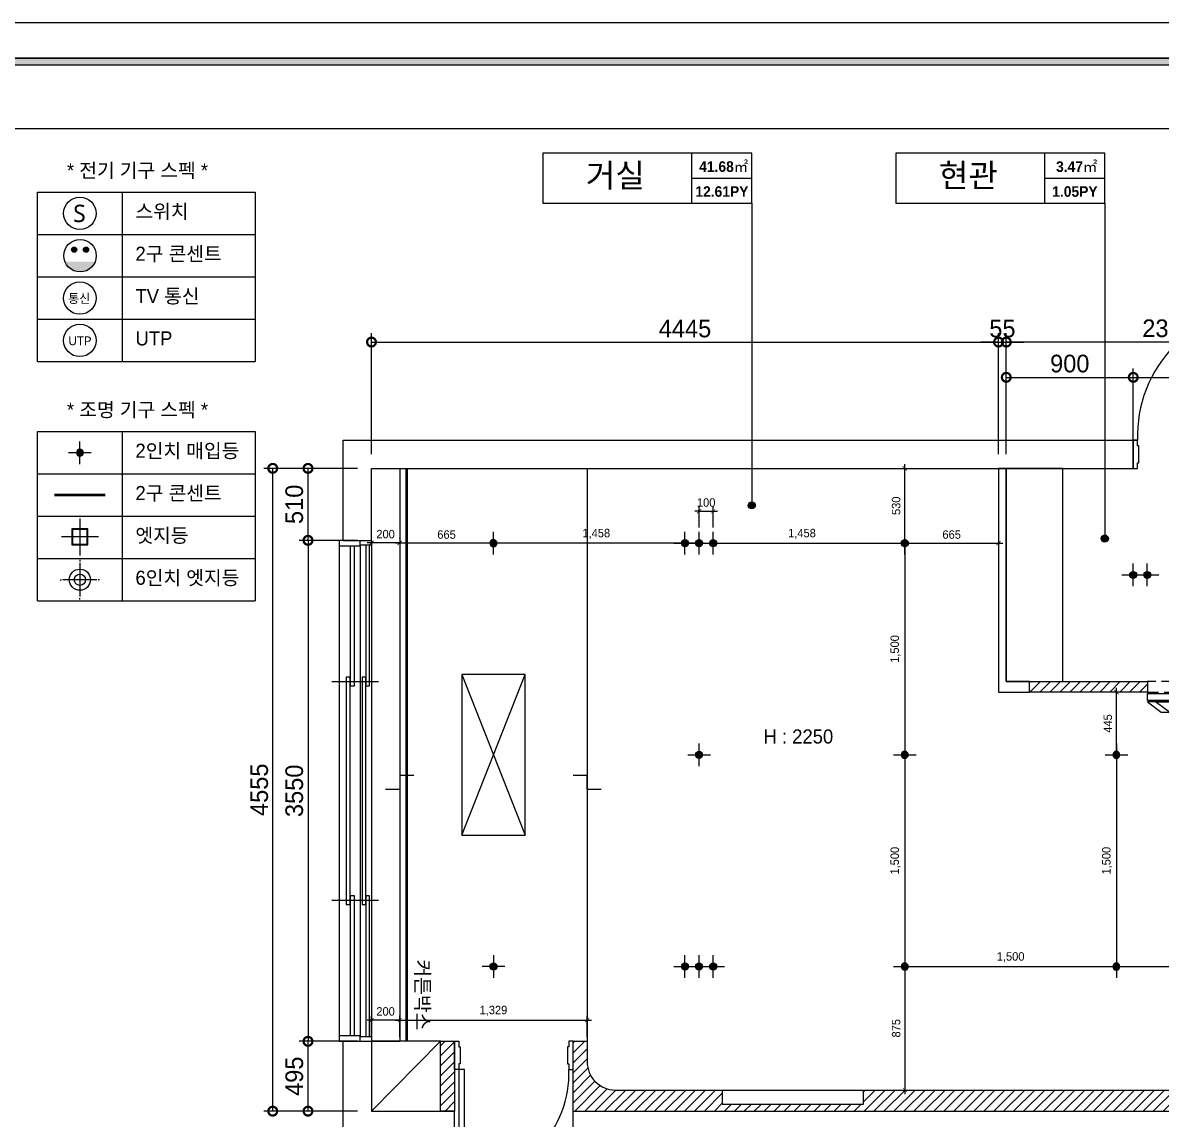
# Model space of a CAD drawing. Header units: millimetres. Extents: x 302328 to 345828, y 111587 to 154829.
# Drawn here: x 325328 to 333399, y 130199 to 137968 of the extents above; entities that cross this region are included whole.
import ezdxf
from ezdxf.enums import TextEntityAlignment as Align

# ---------------------------------------------------------------- set-up
doc = ezdxf.new("R2010")
doc.units = ezdxf.units.MM
doc.header["$LTSCALE"] = 100
doc.header["$PDMODE"] = 3
doc.linetypes.add('DH-HID2', pattern=[1.2, 0.8, -0.4])
doc.linetypes.add('HID', pattern=[2.5, 1.5, -1])
doc.layers.get('DEFPOINTS').update_dxf_attribs({"color": 248})
for name, color, linetype in [('0-ELC TEXT', 7, 'Continuous'), ('03-TEXT', 3, 'Continuous'), ('03-WAL NEW', 3, 'Continuous'), ('06-FUR', 6, 'Continuous'), ('06-LIGHT', 4, 'Continuous'), ('07-DIM', 5, 'Continuous'), ('07-DIM WAL', 5, 'Continuous'), ('C-WALL1', 2, 'Continuous'), ('C-WALL2', 3, 'Continuous'), ('C-WIN', 4, 'Continuous'), ('CEIL-DOOR', 6, 'Continuous'), ('CO-DO-FR', 7, 'Continuous'), ('CO-DOOR', 8, 'Continuous'), ('F-SYM', 7, 'Continuous'), ('FORM(YOURNAME)-11', 1, 'Continuous'), ('HAT', 5, 'Continuous'), ('RC-LIGHT', 7, 'Continuous'), ('U-LANP', 6, 'Continuous'), ('설비', 140, 'Continuous')]:
    doc.layers.add(name, color=color, linetype=linetype)
doc.styles.add('HY 울릉도 L', font='')
doc.styles.add('HY울릉도L', font='Expo M.ttf')
doc.styles.add('YOURNAME', font='HY울릉도M.TTF')
doc.styles.add('넥슨고딕', font='NEXONLv1GothicBold.ttf')
doc.styles.add('코레일둥고', font='Korail_Round_Gothic_Medium.ttf')
doc.styles.get('HY 울릉도 L').set_extended_font_data('HY울릉도L')
doc.dimstyles.new('30', dxfattribs={"dimscale": 30, "dimtxt": 2, "dimasz": 1, "dimexe": 1, "dimexo": 1, "dimgap": 1, "dimtad": 1, "dimdec": 0, "dimrnd": 0.05, "dimdsep": 46, "dimlunit": 6, "dimtxsty": 'HY 울릉도 L', "dimblk": 'ARCHTICK', "dimcen": 2.5, "dimdle": 1, "dimclrd": 133, "dimclre": 133, "dimclrt": 30, "dimadec": 0, "dimazin": 0, "dimtfac": 1, "dimtdec": 0, "dimtix": 1, "dimtmove": 2, "dimatfit": 3, "dimldrblk": 'ARCHTICK', "dimfxl": 0, "dimlwd": -1, "dimlwe": -1, "dimarcsym": 0})
doc.dimstyles.new('50', dxfattribs={"dimscale": 50, "dimtxt": 2.5, "dimasz": 2.5, "dimexe": 1.25, "dimexo": 2, "dimtad": 1, "dimdec": 0, "dimtxsty": 'HY울릉도L', "dimblk": 'DOTSMALL', "dimcen": 2.5, "dimclrd": 1, "dimclre": 1, "dimclrt": 2, "dimadec": 0, "dimazin": 0, "dimtfac": 1, "dimtdec": 0, "dimtix": 1, "dimtmove": 0, "dimatfit": 3, "dimldrblk": 'DOTSMALL', "dimfxl": 0, "dimarcsym": 0})

# ---------------------------------------------------------------- blocks, each defined once
blk = doc.blocks.new('egoo')
at = {"layer": '설비'}
h = blk.add_hatch(color=140, dxfattribs=at)
edge = h.paths.add_edge_path()
edge.add_arc((1015645.3, 443433.7), 22.3, 0, 360)
h = blk.add_hatch(color=140, dxfattribs=at)
edge = h.paths.add_edge_path()
edge.add_arc((1015747.7, 443433.7), 22.3, 0, 360)
h = blk.add_hatch(color=140, dxfattribs=at)
edge = h.paths.add_edge_path()
edge.add_line((1015826.3, 443329.1), (1015566.6, 443329.1))
edge.add_ellipse((1015696.5, 443381.5), major_axis=(99, 99), ratio=1, start_angle=156.95778, end_angle=293.04222)
at = {"layer": '설비', "color": 140}
for centre, radius in [((1015696.5, 443381.5), 140), ((1015645.3, 443433.7), 22.3), ((1015747.7, 443433.7), 22.3)]:
    blk.add_circle(centre, radius, dxfattribs=at)
blk = doc.blocks.new('SW')
at = {"layer": '설비', "color": 140}
blk.add_circle((11533254, -14277699), 184, dxfattribs=at)
at = {"layer": '설비', "color": 140, "insert": (11533320, -14277601), "char_height": 197.14, "attachment_point": 3, "style": '코레일둥고'}
blk.add_mtext_dynamic_manual_height_columns('{\\fMalgun Gothic|b0|i0|c129|p50;S}', width=314.33, gutter_width=2.19, heights=[0], dxfattribs=at)
blk = doc.blocks.new('FLOORPLAN')
at = {"layer": 'C-WALL1'}
for p, q in [((327287.6, 105549.1), (332887.6, 105549.1)), ((327287.6, 104839.1), (327287.6, 105549.1)), ((332824.5, 105549.1), (332917.6, 105549.1)), ((332887.6, 105349.1), (332887.6, 105549.1)), ((327487.6, 105349.1), (332887.6, 105349.1)), ((327487.6, 104839.1), (327487.6, 105349.1)), ((327287.6, 104839.1), (327487.6, 104839.1)), ((327287.6, 100594.1), (327287.6, 101289.1)), ((327487.6, 100794.1), (328076.6, 100794.1)), ((328076.6, 100594.1), (328076.6, 100794.1)), ((328916.6, 100594.1), (328916.6, 100794.1)), ((328916.6, 100794.1), (333206.6, 100794.1))]:
    blk.add_line(p, q, dxfattribs=at)
blk.add_lwpolyline([(327287.6, 101289.1), (327487.6, 101289.1), (327487.6, 100794.1)], dxfattribs=at)
at = {"layer": 'C-WALL2'}
for points in [[(331987.6, 105349.1), (331932.6, 105349.1), (331932.6, 103764.1), (332152.6, 103764.1), (332152.6, 103839.1)], [(332152.6, 103839.1), (331987.6, 103839.1), (331987.6, 105349.1)]]:
    blk.add_lwpolyline(points, dxfattribs=at)
at = {"layer": 'C-WIN'}
for p, q in [((327257.6, 104799.1), (327257.6, 101329.1)), ((327407.6, 104799.1), (327407.6, 101329.1)), ((327487.6, 104804.1), (327487.6, 101324.1)), ((327207.6, 103839.1), (327537.6, 103839.1)), ((327207.6, 102289.1), (327537.6, 102289.1)), ((327207.6, 102289.1), (327537.6, 102289.1))]:
    blk.add_line(p, q, dxfattribs=at)
for points in [[(327317.6, 104839.1), (327257.6, 104839.1), (327257.6, 104799.1), (327407.6, 104799.1), (327407.6, 104839.1)], [(327487.6, 104839.1), (327487.6, 104804.1), (327407.6, 104804.1)], [(327337.6, 104799.1), (327337.6, 103809.1), (327367.6, 103809.1), (327367.6, 104799.1)], [(327447.6, 104804.1), (327447.6, 103809.1), (327472.6, 103809.1), (327472.6, 104804.1)], [(327367.6, 101329.1), (327367.6, 102319.1), (327337.6, 102319.1), (327337.6, 101329.1)], [(327472.6, 101324.1), (327472.6, 102319.1), (327447.6, 102319.1), (327447.6, 101324.1)], [(327407.6, 101289.1), (327407.6, 101329.1), (327257.6, 101329.1), (327257.6, 101289.1), (327317.6, 101289.1)], [(327407.6, 101324.1), (327487.6, 101324.1), (327487.6, 101289.1)]]:
    blk.add_lwpolyline(points, dxfattribs=at)
for points in [[(327337.6, 103869.1), (327307.6, 103869.1), (327307.6, 102259.1), (327337.6, 102259.1)], [(327447.6, 103869.1), (327422.6, 103869.1), (327422.6, 102259.1), (327447.6, 102259.1)]]:
    blk.add_lwpolyline(points, close=True, dxfattribs=at)
at = {"layer": 'CO-DO-FR'}
blk.add_lwpolyline([(332887.6, 105549.1), (332887.6, 105349.1), (332917.6, 105349.1), (332917.6, 105389.1), (332927.6, 105389.1), (332927.6, 105509.1), (332917.6, 105509.1), (332917.6, 105549.1), (332887.6, 105549.1)], close=True, dxfattribs=at)
at = {"layer": 'CO-DOOR'}
blk.add_arc((333827.6, 105578.6), 910.5, 89.3707, 181.86142, dxfattribs=at)
blk = doc.blocks.new('fdsffe')
at = {"layer": '03-WAL NEW'}
h = blk.add_hatch(dxfattribs=at)
h.set_pattern_fill('_USER', color=256, scale=50, angle=45, pattern_type=0)
h.set_pattern_definition([(45, (30964.463, -2107.5), (-35.355339, 35.355339), [])])
h.paths.add_polyline_path([(341929.8, 131193.1), (342764.8, 131193.1), (342764.8, 131118.1), (341929.8, 131118.1)])
h = blk.add_hatch(dxfattribs=at)
h.set_pattern_fill('_USER', color=256, scale=50, angle=45, pattern_type=0)
h.set_pattern_definition([(45, (30964.463, -18467.905), (-35.355339, 35.355339), [])])
h.paths.add_polyline_path([(339751.8, 128298.1), (338993.8, 128298.1, -0.414214), (338793.8, 128498.1), (338793.8, 128643.1), (338693.8, 128643.1), (338693.8, 128148.1), (342983.8, 128148.1), (342983.8, 128298.1), (340751.8, 128298.1), (340751.8, 128198.1), (339751.8, 128198.1)])
h.paths.add_polyline_path([(337853.8, 128643.1), (337753.8, 128643.1), (337753.8, 128148.1), (337853.8, 128148.1)])
blk.add_lwpolyline([(341929.8, 131193.1), (342764.8, 131193.1), (342764.8, 131118.1), (341929.8, 131118.1)], close=True, dxfattribs=at)
for points in [[(337853.8, 128643.1), (337853.8, 128148.1), (337753.8, 128148.1), (337753.8, 128643.1), (337853.8, 128643.1)], [(339751.8, 128298.1), (339751.8, 128198.1), (340751.8, 128198.1), (340751.8, 128298.1)]]:
    blk.add_lwpolyline(points, dxfattribs=at)
blk.add_lwpolyline([(338693.8, 128148.1), (338693.8, 128643.1), (338793.8, 128643.1), (338793.8, 128498.1, 0.414214), (338993.8, 128298.1), (342983.8, 128298.1)], format="xyb", dxfattribs=at)
at = {"layer": '06-FUR', "color": 8}
blk.add_line((337753.8, 128643.1), (337264.8, 128148.1), dxfattribs=at)
for points in [[(341764.8, 131193.1), (342164.8, 131193.1), (342164.8, 132703.1), (341764.8, 132703.1)], [(337264.8, 128148.1), (337753.8, 128148.1), (337753.8, 128643.1), (337264.8, 128643.1)]]:
    blk.add_lwpolyline(points, close=True, dxfattribs=at)
at = {"layer": 'CO-DO-FR', "color": 8}
for points in [[(337853.8, 128443.1), (337853.8, 128643.1), (337883.8, 128643.1), (337883.8, 128603.1), (337893.8, 128603.1), (337893.8, 128483.1), (337883.8, 128483.1), (337883.8, 128443.1), (337853.8, 128443.1)], [(338693.8, 128443.1), (338693.8, 128643.1), (338663.8, 128643.1), (338663.8, 128603.1), (338653.8, 128603.1), (338653.8, 128483.1), (338663.8, 128483.1), (338663.8, 128443.1), (338693.8, 128443.1)]]:
    blk.add_lwpolyline(points, close=True, dxfattribs=at)
at = {"layer": 'CO-DOOR', "color": 251, "linetype": 'DH-HID2'}
blk.add_lwpolyline([(342764.8, 131118.1), (343664.8, 131118.1), (343664.8, 131193.1), (342764.8, 131193.1)], close=True, dxfattribs=at)
at = {"layer": 'CO-DOOR'}
blk.add_lwpolyline([(342764.8, 131108.1), (343664.8, 131108.1), (343664.8, 131058.1), (342764.8, 131058.1)], close=True, dxfattribs=at)
at = {"layer": 'CO-DOOR', "color": 1}
blk.add_lwpolyline([(343193.9, 131048.1), (342764.8, 131048.1), (342863.4, 130975.8), (342921.7, 130975.8), (342823.1, 131048.1), (343193.9, 131048.1)], close=True, dxfattribs=at)
at = {"layer": 'CO-DOOR', "color": 8}
blk.add_lwpolyline([(337923.8, 127663.1), (337923.8, 128443.1), (337883.8, 128443.1), (337883.8, 127663.1)], close=True, dxfattribs=at)
blk.add_arc((337913.8, 128413.6), 750.6, 269.23662, 2.25149, dxfattribs=at)
blk.add_blockref('FLOORPLAN', (9777.2, 27354))
blk = doc.blocks.new('FORM-PLAN')
at = {"layer": 'FORM(YOURNAME)-11'}
h = blk.add_hatch(color=256, dxfattribs=at)
h.dxf.hatch_style = 1
h.paths.add_polyline_path([(-71444, 55115), (10556, 55115), (10556, 54915), (-71444, 54915)])
h.paths.add_polyline_path([(-71444, -2085), (10556, -2085), (10556, -2285), (-71444, -2285)])
at = {"layer": 'DEFPOINTS', "color": 158}
for points in [[(-71444, -2285), (10556, -2285), (10556, 55115), (-71444, 55115)], [(-69444, 53115), (-64, 53115), (-64, 1215), (-69444, 1215)]]:
    blk.add_lwpolyline(points, close=True, dxfattribs=at)
at = {"layer": 'FORM(YOURNAME)-11', "color": 250}
blk.add_lwpolyline([(-72444, -3285), (11556, -3285), (11556, 56115), (-72444, 56115)], close=True, dxfattribs=at)
at = {"layer": 'FORM(YOURNAME)-11'}
blk.add_lwpolyline([(-71444, 55115), (10556, 55115), (10556, 54915), (-71444, 54915)], close=True, dxfattribs=at)
at = {"layer": 'FORM(YOURNAME)-11', "color": 3, "style": 'YOURNAME'}
for tag, height, p in [('1', 450, (9905, 18188)), ('2', 450, (9905, 17544)), ('3', 450, (9905, 16257)), ('4', 450, (9905, 14326)), ('5', 515, (9905, 12009)), ('6', 515, (9905, 9757)), ('7', 515, (9905, 7504)), ('8', 515, (9905, 5252)), ('9', 515, (9905, 2999)), ('10', 515, (5655, 811)), ('11', 515, (9905, 747)), ('12', 515, (5655, -1441)), ('13', 515, (9905, -1441))]:
    blk.add_attdef(tag, text='', height=height, dxfattribs=at).set_placement(p, align=Align.MIDDLE_RIGHT)
blk = doc.blocks.new('*U957')
at = {"layer": 'F-SYM', "xscale": 0.2500000000000001, "yscale": 0.2500000000000001, "zscale": 0.2500000000000001}
blk.add_blockref('FORM-PLAN', (342438.8, 123939.3), dxfattribs=at)
blk = doc.blocks.new('_DOTSMALL')
at = {"color": 0, "linetype": 'ByBlock', "const_width": 0.5}
blk.add_lwpolyline([(-0.0625, 0, 1), (0.0625, 0, 1)], format="xyb", close=True, dxfattribs=at)
blk = doc.blocks.new('*D890')
at = {"layer": '07-DIM', "color": 1, "lineweight": -2}
for p, q in [((332300.3, 134910.6), (332300.3, 135768.1)), ((334600.3, 134910.6), (334600.3, 135768.1)), ((334600.3, 135705.6), (332300.3, 135705.6))]:
    blk.add_line(p, q, dxfattribs=at)
at = {"layer": 'DEFPOINTS', "color": 0}
for p in [(332300.3, 135705.6), (332300.3, 134810.6), (334600.3, 134810.6)]:
    blk.add_point(p, dxfattribs=at)
at = {"layer": '07-DIM', "color": 1, "lineweight": -2, "xscale": 125, "yscale": 125, "zscale": 125, "rotation": 180}
blk.add_blockref('_DOTSMALL', (332300.3, 135705.6), dxfattribs=at)
at = {"layer": '07-DIM', "color": 1, "lineweight": -2, "xscale": 125, "yscale": 125, "zscale": 125}
blk.add_blockref('_DOTSMALL', (334600.3, 135705.6), dxfattribs=at)
at = {"layer": '07-DIM', "color": 2, "insert": (333450.3, 135802.6), "char_height": 125, "attachment_point": 5, "style": 'HY울릉도L'}
blk.add_mtext('2300', dxfattribs=at)
blk = doc.blocks.new('*D879')
at = {"layer": '07-DIM', "color": 1, "lineweight": -2}
for p, q in [((332300.3, 134910.6), (332300.3, 135518.1)), ((333200.3, 134910.6), (333200.3, 135518.1)), ((332300.3, 135455.6), (333200.3, 135455.6))]:
    blk.add_line(p, q, dxfattribs=at)
at = {"layer": 'DEFPOINTS', "color": 0}
for p in [(333200.3, 135455.6), (332300.3, 134810.6), (333200.3, 134810.6)]:
    blk.add_point(p, dxfattribs=at)
at = {"layer": '07-DIM', "color": 1, "lineweight": -2, "xscale": 125, "yscale": 125, "zscale": 125, "rotation": 180}
blk.add_blockref('_DOTSMALL', (332300.3, 135455.6), dxfattribs=at)
at = {"layer": '07-DIM', "color": 1, "lineweight": -2, "xscale": 125, "yscale": 125, "zscale": 125}
blk.add_blockref('_DOTSMALL', (333200.3, 135455.6), dxfattribs=at)
at = {"layer": '07-DIM', "color": 2, "insert": (332750.3, 135552.5), "char_height": 125, "attachment_point": 5, "style": 'HY울릉도L'}
blk.add_mtext('900', dxfattribs=at)
blk = doc.blocks.new('*D880')
at = {"layer": '07-DIM', "color": 1, "lineweight": -2}
for p, q in [((333200.3, 134910.6), (333200.3, 135518.1)), ((334200.3, 134910.6), (334200.3, 135518.1)), ((333200.3, 135455.6), (334200.3, 135455.6))]:
    blk.add_line(p, q, dxfattribs=at)
at = {"layer": 'DEFPOINTS', "color": 0}
for p in [(334200.3, 135455.6), (333200.3, 134810.6), (334200.3, 134810.6)]:
    blk.add_point(p, dxfattribs=at)
at = {"layer": '07-DIM', "color": 1, "lineweight": -2, "xscale": 125, "yscale": 125, "zscale": 125, "rotation": 180}
blk.add_blockref('_DOTSMALL', (333200.3, 135455.6), dxfattribs=at)
at = {"layer": '07-DIM', "color": 1, "lineweight": -2, "xscale": 125, "yscale": 125, "zscale": 125}
blk.add_blockref('_DOTSMALL', (334200.3, 135455.6), dxfattribs=at)
at = {"layer": '07-DIM', "color": 2, "insert": (333700.3, 135552.5), "char_height": 125, "attachment_point": 5, "style": 'HY울릉도L'}
blk.add_mtext('1000', dxfattribs=at)
blk = doc.blocks.new('*D874')
at = {"layer": '07-DIM', "color": 1, "lineweight": -2}
for p, q in [((327700.3, 134810.6), (327037.8, 134810.6)), ((327100.3, 130255.6), (327100.3, 134810.6)), ((327700.3, 130255.6), (327037.8, 130255.6))]:
    blk.add_line(p, q, dxfattribs=at)
at = {"layer": 'DEFPOINTS', "color": 0}
for p in [(327100.3, 134810.6), (327800.3, 134810.6), (327800.3, 130255.6)]:
    blk.add_point(p, dxfattribs=at)
at = {"layer": '07-DIM', "color": 1, "lineweight": -2, "xscale": 125, "yscale": 125, "zscale": 125}
for p, rotation in [((327100.3, 134810.6), 90), ((327100.3, 130255.6), 270)]:
    blk.add_blockref('_DOTSMALL', p, dxfattribs=dict(at, rotation=rotation))
at = {"layer": '07-DIM', "color": 2, "insert": (327005, 132533.1), "char_height": 125, "attachment_point": 5, "rotation": 90, "style": 'HY울릉도L'}
blk.add_mtext('4555', dxfattribs=at)
blk = doc.blocks.new('*D875')
at = {"layer": '07-DIM', "color": 1, "lineweight": -2}
for p, q in [((327700.3, 134810.6), (327287.8, 134810.6)), ((327350.3, 134300.6), (327350.3, 134810.6)), ((327700.3, 134300.6), (327287.8, 134300.6))]:
    blk.add_line(p, q, dxfattribs=at)
at = {"layer": 'DEFPOINTS', "color": 0}
for p in [(327350.3, 134810.6), (327800.3, 134810.6), (327800.3, 134300.6)]:
    blk.add_point(p, dxfattribs=at)
at = {"layer": '07-DIM', "color": 1, "lineweight": -2, "xscale": 125, "yscale": 125, "zscale": 125}
for p, rotation in [((327350.3, 134810.6), 90), ((327350.3, 134300.6), 270)]:
    blk.add_blockref('_DOTSMALL', p, dxfattribs=dict(at, rotation=rotation))
at = {"layer": '07-DIM', "color": 2, "insert": (327253.4, 134555.6), "char_height": 125, "attachment_point": 5, "rotation": 90, "style": 'HY울릉도L'}
blk.add_mtext('510', dxfattribs=at)
blk = doc.blocks.new('*D876')
at = {"layer": '07-DIM', "color": 1, "lineweight": -2}
for p, q in [((327700.3, 134300.6), (327287.8, 134300.6)), ((327350.3, 134300.6), (327350.3, 130750.6)), ((327700.3, 130750.6), (327287.8, 130750.6))]:
    blk.add_line(p, q, dxfattribs=at)
at = {"layer": 'DEFPOINTS', "color": 0}
for p in [(327800.3, 134300.6), (327350.3, 130750.6), (327800.3, 130750.6)]:
    blk.add_point(p, dxfattribs=at)
at = {"layer": '07-DIM', "color": 1, "lineweight": -2, "xscale": 125, "yscale": 125, "zscale": 125}
for p, rotation in [((327350.3, 134300.6), 90), ((327350.3, 130750.6), 270)]:
    blk.add_blockref('_DOTSMALL', p, dxfattribs=dict(at, rotation=rotation))
at = {"layer": '07-DIM', "color": 2, "insert": (327253.4, 132525.6), "char_height": 125, "attachment_point": 5, "rotation": 90, "style": 'HY울릉도L'}
blk.add_mtext('3550', dxfattribs=at)
blk = doc.blocks.new('*D877')
at = {"layer": '07-DIM', "color": 1, "lineweight": -2}
for p, q in [((327700.3, 130750.6), (327287.8, 130750.6)), ((327350.3, 130255.6), (327350.3, 130750.6)), ((327700.3, 130255.6), (327287.8, 130255.6))]:
    blk.add_line(p, q, dxfattribs=at)
at = {"layer": 'DEFPOINTS', "color": 0}
for p in [(327350.3, 130750.6), (327800.3, 130750.6), (327800.3, 130255.6)]:
    blk.add_point(p, dxfattribs=at)
at = {"layer": '07-DIM', "color": 1, "lineweight": -2, "xscale": 125, "yscale": 125, "zscale": 125}
for p, rotation in [((327350.3, 130750.6), 90), ((327350.3, 130255.6), 270)]:
    blk.add_blockref('_DOTSMALL', p, dxfattribs=dict(at, rotation=rotation))
at = {"layer": '07-DIM', "color": 2, "insert": (327253.6, 130503.1), "char_height": 125, "attachment_point": 5, "rotation": 90, "style": 'HY울릉도L'}
blk.add_mtext('495', dxfattribs=at)
blk = doc.blocks.new('*D878')
at = {"layer": '07-DIM', "color": 1, "lineweight": -2}
for p, q in [((327800.3, 134910.6), (327800.3, 135768.1)), ((332245.3, 134910.6), (332245.3, 135768.1)), ((327800.3, 135705.6), (332245.3, 135705.6))]:
    blk.add_line(p, q, dxfattribs=at)
at = {"layer": 'DEFPOINTS', "color": 0}
for p in [(332245.3, 135705.6), (327800.3, 134810.6), (332245.3, 134810.6)]:
    blk.add_point(p, dxfattribs=at)
at = {"layer": '07-DIM', "color": 1, "lineweight": -2, "xscale": 125, "yscale": 125, "zscale": 125, "rotation": 180}
blk.add_blockref('_DOTSMALL', (327800.3, 135705.6), dxfattribs=at)
at = {"layer": '07-DIM', "color": 1, "lineweight": -2, "xscale": 125, "yscale": 125, "zscale": 125}
blk.add_blockref('_DOTSMALL', (332245.3, 135705.6), dxfattribs=at)
at = {"layer": '07-DIM', "color": 2, "insert": (330022.8, 135800.9), "char_height": 125, "attachment_point": 5, "style": 'HY울릉도L'}
blk.add_mtext('4445', dxfattribs=at)
blk = doc.blocks.new('*D889')
at = {"layer": '07-DIM', "color": 1, "lineweight": -2}
for p, q in [((332245.3, 134910.6), (332245.3, 135768.1)), ((332300.3, 134910.6), (332300.3, 135768.1)), ((332245.3, 135705.6), (332120.3, 135705.6)), ((332245.3, 135705.6), (332300.3, 135705.6)), ((332300.3, 135705.6), (332425.3, 135705.6))]:
    blk.add_line(p, q, dxfattribs=at)
at = {"layer": 'DEFPOINTS', "color": 0}
for p in [(332300.3, 135705.6), (332245.3, 134810.6), (332300.3, 134810.6)]:
    blk.add_point(p, dxfattribs=at)
at = {"layer": '07-DIM', "color": 1, "lineweight": -2, "xscale": 125, "yscale": 125, "zscale": 125}
blk.add_blockref('_DOTSMALL', (332245.3, 135705.6), dxfattribs=at)
at = {"layer": '07-DIM', "color": 1, "lineweight": -2, "xscale": 125, "yscale": 125, "zscale": 125, "rotation": 180}
blk.add_blockref('_DOTSMALL', (332300.3, 135705.6), dxfattribs=at)
at = {"layer": '07-DIM', "color": 2, "insert": (332272.8, 135800.9), "char_height": 125, "attachment_point": 5, "style": 'HY울릉도L'}
blk.add_mtext('55', dxfattribs=at)
blk = doc.blocks.new('1')
at = {"linetype": 'Continuous'}
h = blk.add_hatch(color=4, dxfattribs=at)
h.dxf.hatch_style = 1
edge = h.paths.add_edge_path()
edge.add_arc((11539653, -14273504), 37.5, 0, 360)
at = {"color": 1, "linetype": 'Continuous'}
for p, q in [((11539653, -14273637), (11539653, -14273370)), ((11539520, -14273504), (11539787, -14273504))]:
    blk.add_line(p, q, dxfattribs=at)
at = {"color": 4, "linetype": 'Continuous'}
for radius in [41.5, 37.5]:
    blk.add_circle((11539653, -14273504), radius, dxfattribs=at)
blk = doc.blocks.new('_ArchTick')
at = {"color": 0, "linetype": 'ByBlock', "const_width": 0.15}
blk.add_lwpolyline([(-0.5, -0.5), (0.5, 0.5)], dxfattribs=at)
blk = doc.blocks.new('*D904')
at = {"layer": '07-DIM WAL', "color": 133}
blk.add_line((330092.8, 134280.6), (331610.8, 134280.6), dxfattribs=at)
at = {"layer": 'DEFPOINTS', "color": 0}
for p in [(330122.8, 134280.6), (331580.8, 134280.6), (331580.8, 134280.6)]:
    blk.add_point(p, dxfattribs=at)
at = {"layer": '07-DIM WAL', "color": 133, "xscale": 30, "yscale": 30, "zscale": 30, "rotation": 180}
blk.add_blockref('_ArchTick', (330122.8, 134280.6), dxfattribs=at)
at = {"layer": '07-DIM WAL', "color": 133, "xscale": 30, "yscale": 30, "zscale": 30}
blk.add_blockref('_ArchTick', (331580.8, 134280.6), dxfattribs=at)
at = {"layer": '07-DIM WAL', "color": 30, "insert": (330851.8, 134346.5), "char_height": 60, "attachment_point": 5, "style": 'HY 울릉도 L'}
blk.add_mtext('1,458', dxfattribs=at)
blk = doc.blocks.new('*D905')
at = {"layer": '07-DIM WAL', "color": 133}
for p, q in [((330152.8, 134280.6), (328634.8, 134280.6)), ((328664.8, 134250.6), (328664.8, 134250.6))]:
    blk.add_line(p, q, dxfattribs=at)
at = {"layer": 'DEFPOINTS', "color": 0}
for p in [(328664.8, 134280.6), (328664.8, 134280.6), (330122.8, 134280.6)]:
    blk.add_point(p, dxfattribs=at)
at = {"layer": '07-DIM WAL', "color": 133, "xscale": 30, "yscale": 30, "zscale": 30, "rotation": 180}
blk.add_blockref('_ArchTick', (328664.8, 134280.6), dxfattribs=at)
at = {"layer": '07-DIM WAL', "color": 133, "xscale": 30, "yscale": 30, "zscale": 30}
blk.add_blockref('_ArchTick', (330122.8, 134280.6), dxfattribs=at)
at = {"layer": '07-DIM WAL', "color": 30, "insert": (329393.8, 134346.5), "char_height": 60, "attachment_point": 5, "style": 'HY 울릉도 L'}
blk.add_mtext('1,458', dxfattribs=at)
blk = doc.blocks.new('*D906')
at = {"layer": '07-DIM WAL', "color": 133}
blk.add_line((331550.8, 134280.6), (332275.3, 134280.6), dxfattribs=at)
at = {"layer": 'DEFPOINTS', "color": 0}
for p in [(331580.8, 134280.6), (332245.3, 134280.6), (332245.3, 134280.6)]:
    blk.add_point(p, dxfattribs=at)
at = {"layer": '07-DIM WAL', "color": 133, "xscale": 30, "yscale": 30, "zscale": 30, "rotation": 180}
blk.add_blockref('_ArchTick', (331580.8, 134280.6), dxfattribs=at)
at = {"layer": '07-DIM WAL', "color": 133, "xscale": 30, "yscale": 30, "zscale": 30}
blk.add_blockref('_ArchTick', (332245.3, 134280.6), dxfattribs=at)
at = {"layer": '07-DIM WAL', "color": 30, "insert": (331913, 134341.3), "char_height": 60, "attachment_point": 5, "style": 'HY 울릉도 L'}
blk.add_mtext('665', dxfattribs=at)
blk = doc.blocks.new('*D907')
at = {"layer": '07-DIM WAL', "color": 133}
blk.add_line((328694.8, 134280.6), (327970.3, 134280.6), dxfattribs=at)
at = {"layer": 'DEFPOINTS', "color": 0}
for p in [(328000.3, 134280.6), (328000.3, 134280.6), (328664.8, 134280.6)]:
    blk.add_point(p, dxfattribs=at)
at = {"layer": '07-DIM WAL', "color": 133, "xscale": 30, "yscale": 30, "zscale": 30, "rotation": 180}
blk.add_blockref('_ArchTick', (328000.3, 134280.6), dxfattribs=at)
at = {"layer": '07-DIM WAL', "color": 133, "xscale": 30, "yscale": 30, "zscale": 30}
blk.add_blockref('_ArchTick', (328664.8, 134280.6), dxfattribs=at)
at = {"layer": '07-DIM WAL', "color": 30, "insert": (328332.5, 134341.3), "char_height": 60, "attachment_point": 5, "style": 'HY 울릉도 L'}
blk.add_mtext('665', dxfattribs=at)
blk = doc.blocks.new('*D908')
at = {"layer": '07-DIM WAL', "color": 133}
for p, q in [((328000.3, 134310.6), (328000.3, 134313.1)), ((327800.3, 134283.1), (327770.3, 134283.1)), ((328000.3, 134283.1), (327800.3, 134283.1)), ((328000.3, 134283.1), (328030.3, 134283.1))]:
    blk.add_line(p, q, dxfattribs=at)
at = {"layer": 'DEFPOINTS', "color": 0}
for p in [(327800.3, 134283.1), (327800.3, 134283.1), (328000.3, 134280.6)]:
    blk.add_point(p, dxfattribs=at)
at = {"layer": '07-DIM WAL', "color": 133, "xscale": 30, "yscale": 30, "zscale": 30}
blk.add_blockref('_ArchTick', (327800.3, 134283.1), dxfattribs=at)
at = {"layer": '07-DIM WAL', "color": 133, "xscale": 30, "yscale": 30, "zscale": 30, "rotation": 180}
blk.add_blockref('_ArchTick', (328000.3, 134283.1), dxfattribs=at)
at = {"layer": '07-DIM WAL', "color": 30, "insert": (327900.3, 134344.4), "char_height": 60, "attachment_point": 5, "style": 'HY 울릉도 L'}
blk.add_mtext('200', dxfattribs=at)
blk = doc.blocks.new('*D909')
at = {"layer": '07-DIM WAL', "color": 133}
for p, q in [((331580.8, 134250.6), (331580.8, 134840.6)), ((331610.8, 134810.6), (331610.8, 134810.6)), ((331610.8, 134280.6), (331610.8, 134280.6))]:
    blk.add_line(p, q, dxfattribs=at)
at = {"layer": 'DEFPOINTS', "color": 0}
for p in [(331580.8, 134810.6), (331580.8, 134810.6), (331580.8, 134280.6)]:
    blk.add_point(p, dxfattribs=at)
at = {"layer": '07-DIM WAL', "color": 133, "xscale": 30, "yscale": 30, "zscale": 30}
for p, rotation in [((331580.8, 134810.6), 90), ((331580.8, 134280.6), 270)]:
    blk.add_blockref('_ArchTick', p, dxfattribs=dict(at, rotation=rotation))
at = {"layer": '07-DIM WAL', "color": 30, "insert": (331519.5, 134545.6), "char_height": 60, "attachment_point": 5, "rotation": 90, "style": 'HY 울릉도 L'}
blk.add_mtext('530', dxfattribs=at)
blk = doc.blocks.new('*D910')
at = {"layer": '07-DIM WAL', "color": 133}
for p, q in [((331580.8, 134310.6), (331580.8, 132750.6)), ((331610.8, 134280.6), (331610.8, 134280.6)), ((331550.8, 132780.6), (331550.8, 132780.6))]:
    blk.add_line(p, q, dxfattribs=at)
at = {"layer": 'DEFPOINTS', "color": 0}
for p in [(331580.8, 134280.6), (331580.8, 132780.6), (331580.8, 132780.6)]:
    blk.add_point(p, dxfattribs=at)
at = {"layer": '07-DIM WAL', "color": 133, "xscale": 30, "yscale": 30, "zscale": 30}
for p, rotation in [((331580.8, 134280.6), 90), ((331580.8, 132780.6), 270)]:
    blk.add_blockref('_ArchTick', p, dxfattribs=dict(at, rotation=rotation))
at = {"layer": '07-DIM WAL', "color": 30, "insert": (331514.9, 133530.6), "char_height": 60, "attachment_point": 5, "rotation": 90, "style": 'HY 울릉도 L'}
blk.add_mtext('1,500', dxfattribs=at)
blk = doc.blocks.new('*D911')
at = {"layer": '07-DIM WAL', "color": 133}
for p, q in [((331580.8, 132810.6), (331580.8, 131250.6)), ((331610.8, 132780.6), (331610.8, 132780.6)), ((331550.8, 131280.6), (331550.8, 131280.6))]:
    blk.add_line(p, q, dxfattribs=at)
at = {"layer": 'DEFPOINTS', "color": 0}
for p in [(331580.8, 132780.6), (331580.8, 131280.6), (331580.8, 131280.6)]:
    blk.add_point(p, dxfattribs=at)
at = {"layer": '07-DIM WAL', "color": 133, "xscale": 30, "yscale": 30, "zscale": 30}
for p, rotation in [((331580.8, 132780.6), 90), ((331580.8, 131280.6), 270)]:
    blk.add_blockref('_ArchTick', p, dxfattribs=dict(at, rotation=rotation))
at = {"layer": '07-DIM WAL', "color": 30, "insert": (331514.9, 132030.6), "char_height": 60, "attachment_point": 5, "rotation": 90, "style": 'HY 울릉도 L'}
blk.add_mtext('1,500', dxfattribs=at)
blk = doc.blocks.new('*D912')
at = {"layer": '07-DIM WAL', "color": 133}
for p, q in [((331580.8, 131310.6), (331580.8, 130375.6)), ((331610.8, 130405.6), (331610.8, 130405.6))]:
    blk.add_line(p, q, dxfattribs=at)
at = {"layer": 'DEFPOINTS', "color": 0}
for p in [(331580.8, 131280.6), (331580.8, 130405.6), (331580.8, 130405.6)]:
    blk.add_point(p, dxfattribs=at)
at = {"layer": '07-DIM WAL', "color": 133, "xscale": 30, "yscale": 30, "zscale": 30}
for p, rotation in [((331580.8, 131280.6), 90), ((331580.8, 130405.6), 270)]:
    blk.add_blockref('_ArchTick', p, dxfattribs=dict(at, rotation=rotation))
at = {"layer": '07-DIM WAL', "color": 30, "insert": (331519.5, 130843.1), "char_height": 60, "attachment_point": 5, "rotation": 90, "style": 'HY 울릉도 L'}
blk.add_mtext('875', dxfattribs=at)
blk = doc.blocks.new('*D913')
at = {"layer": '07-DIM WAL', "color": 133}
for p, q in [((333050.8, 132780.6), (333050.8, 132780.6)), ((333080.8, 132810.6), (333080.8, 131250.6)), ((333050.8, 131280.6), (333050.8, 131280.6))]:
    blk.add_line(p, q, dxfattribs=at)
at = {"layer": 'DEFPOINTS', "color": 0}
for p in [(333080.8, 132780.6), (333080.8, 131280.6), (333080.8, 131280.6)]:
    blk.add_point(p, dxfattribs=at)
at = {"layer": '07-DIM WAL', "color": 133, "xscale": 30, "yscale": 30, "zscale": 30}
for p, rotation in [((333080.8, 132780.6), 90), ((333080.8, 131280.6), 270)]:
    blk.add_blockref('_ArchTick', p, dxfattribs=dict(at, rotation=rotation))
at = {"layer": '07-DIM WAL', "color": 30, "insert": (333014.9, 132030.6), "char_height": 60, "attachment_point": 5, "rotation": 90, "style": 'HY 울릉도 L'}
blk.add_mtext('1,500', dxfattribs=at)
blk = doc.blocks.new('*D914')
at = {"layer": '07-DIM WAL', "color": 133}
for p, q in [((333080.8, 132750.6), (333080.8, 133255.6)), ((333110.8, 133225.6), (333110.8, 133225.6)), ((333110.8, 132780.6), (333110.8, 132780.6))]:
    blk.add_line(p, q, dxfattribs=at)
at = {"layer": 'DEFPOINTS', "color": 0}
for p in [(333080.8, 133225.6), (333080.8, 133225.6), (333080.8, 132780.6)]:
    blk.add_point(p, dxfattribs=at)
at = {"layer": '07-DIM WAL', "color": 133, "xscale": 30, "yscale": 30, "zscale": 30}
for p, rotation in [((333080.8, 133225.6), 90), ((333080.8, 132780.6), 270)]:
    blk.add_blockref('_ArchTick', p, dxfattribs=dict(at, rotation=rotation))
at = {"layer": '07-DIM WAL', "color": 30, "insert": (333020.1, 133003.1), "char_height": 60, "attachment_point": 5, "rotation": 90, "style": 'HY 울릉도 L'}
blk.add_mtext('445', dxfattribs=at)
blk = doc.blocks.new('*D915')
at = {"layer": '07-DIM WAL', "color": 133}
for p, q in [((331550.8, 131280.6), (333110.8, 131280.6)), ((331580.8, 131250.6), (331580.8, 131250.6))]:
    blk.add_line(p, q, dxfattribs=at)
at = {"layer": 'DEFPOINTS', "color": 0}
for p in [(331580.8, 131280.6), (333080.8, 131280.6), (333080.8, 131280.6)]:
    blk.add_point(p, dxfattribs=at)
at = {"layer": '07-DIM WAL', "color": 133, "xscale": 30, "yscale": 30, "zscale": 30, "rotation": 180}
blk.add_blockref('_ArchTick', (331580.8, 131280.6), dxfattribs=at)
at = {"layer": '07-DIM WAL', "color": 133, "xscale": 30, "yscale": 30, "zscale": 30}
blk.add_blockref('_ArchTick', (333080.8, 131280.6), dxfattribs=at)
at = {"layer": '07-DIM WAL', "color": 30, "insert": (332330.8, 131346.5), "char_height": 60, "attachment_point": 5, "style": 'HY 울릉도 L'}
blk.add_mtext('1,500', dxfattribs=at)
blk = doc.blocks.new('*D916')
at = {"layer": '07-DIM WAL', "color": 133}
for p, q in [((333080.8, 131310.6), (333080.8, 131310.6)), ((333050.8, 131280.6), (334610.8, 131280.6))]:
    blk.add_line(p, q, dxfattribs=at)
at = {"layer": 'DEFPOINTS', "color": 0}
for p in [(333080.8, 131280.6), (334580.8, 131280.6), (334580.8, 131280.6)]:
    blk.add_point(p, dxfattribs=at)
at = {"layer": '07-DIM WAL', "color": 133, "xscale": 30, "yscale": 30, "zscale": 30, "rotation": 180}
blk.add_blockref('_ArchTick', (333080.8, 131280.6), dxfattribs=at)
at = {"layer": '07-DIM WAL', "color": 133, "xscale": 30, "yscale": 30, "zscale": 30}
blk.add_blockref('_ArchTick', (334580.8, 131280.6), dxfattribs=at)
at = {"layer": '07-DIM WAL', "color": 30, "insert": (333830.8, 131346.5), "char_height": 60, "attachment_point": 5, "style": 'HY 울릉도 L'}
blk.add_mtext('1,500', dxfattribs=at)
blk = doc.blocks.new('*D929')
at = {"layer": '07-DIM WAL', "color": 133}
for p, q in [((330122.8, 134390.9), (330122.8, 134536.9)), ((330222.8, 134390.9), (330222.8, 134536.9)), ((330122.8, 134506.9), (330092.8, 134506.9)), ((330122.8, 134506.9), (330222.8, 134506.9)), ((330222.8, 134506.9), (330252.8, 134506.9))]:
    blk.add_line(p, q, dxfattribs=at)
at = {"layer": 'DEFPOINTS', "color": 0}
for p in [(330222.8, 134506.9), (330122.8, 134360.9), (330222.8, 134360.9)]:
    blk.add_point(p, dxfattribs=at)
at = {"layer": '07-DIM WAL', "color": 133, "xscale": 30, "yscale": 30, "zscale": 30}
blk.add_blockref('_ArchTick', (330122.8, 134506.9), dxfattribs=at)
at = {"layer": '07-DIM WAL', "color": 133, "xscale": 30, "yscale": 30, "zscale": 30, "rotation": 180}
blk.add_blockref('_ArchTick', (330222.8, 134506.9), dxfattribs=at)
at = {"layer": '07-DIM WAL', "color": 30, "insert": (330172.8, 134568.2), "char_height": 60, "attachment_point": 5, "style": 'HY 울릉도 L'}
blk.add_mtext('100', dxfattribs=at)
blk = doc.blocks.new('*D941')
at = {"layer": '07-DIM WAL', "color": 133}
for p, q in [((327970.3, 130900.9), (329359.3, 130900.9)), ((328000.3, 130780.6), (328000.3, 130930.9)), ((329329.3, 130780.6), (329329.3, 130930.9))]:
    blk.add_line(p, q, dxfattribs=at)
at = {"layer": 'DEFPOINTS', "color": 0}
for p in [(329329.3, 130900.9), (328000.3, 130750.6), (329329.3, 130750.6)]:
    blk.add_point(p, dxfattribs=at)
at = {"layer": '07-DIM WAL', "color": 133, "xscale": 30, "yscale": 30, "zscale": 30, "rotation": 180}
blk.add_blockref('_ArchTick', (328000.3, 130900.9), dxfattribs=at)
at = {"layer": '07-DIM WAL', "color": 133, "xscale": 30, "yscale": 30, "zscale": 30}
blk.add_blockref('_ArchTick', (329329.3, 130900.9), dxfattribs=at)
at = {"layer": '07-DIM WAL', "color": 30, "insert": (328664.8, 130966.9), "char_height": 60, "attachment_point": 5, "style": 'HY 울릉도 L'}
blk.add_mtext('1,329', dxfattribs=at)
blk = doc.blocks.new('*D942')
at = {"layer": '07-DIM WAL', "color": 133}
for p, q in [((327800.3, 130900.9), (327770.3, 130900.9)), ((327800.3, 130780.6), (327800.3, 130930.9)), ((328000.3, 130900.9), (327800.3, 130900.9)), ((328000.3, 130780.6), (328000.3, 130930.9)), ((328000.3, 130900.9), (328030.3, 130900.9))]:
    blk.add_line(p, q, dxfattribs=at)
at = {"layer": 'DEFPOINTS', "color": 0}
for p in [(327800.3, 130900.9), (327800.3, 130750.6), (328000.3, 130750.6)]:
    blk.add_point(p, dxfattribs=at)
at = {"layer": '07-DIM WAL', "color": 133, "xscale": 30, "yscale": 30, "zscale": 30}
blk.add_blockref('_ArchTick', (327800.3, 130900.9), dxfattribs=at)
at = {"layer": '07-DIM WAL', "color": 133, "xscale": 30, "yscale": 30, "zscale": 30, "rotation": 180}
blk.add_blockref('_ArchTick', (328000.3, 130900.9), dxfattribs=at)
at = {"layer": '07-DIM WAL', "color": 30, "insert": (327900.3, 130962.1), "char_height": 60, "attachment_point": 5, "style": 'HY 울릉도 L'}
blk.add_mtext('200', dxfattribs=at)
blk = doc.blocks.new('GSGERR')
at = {"layer": '06-LIGHT', "color": 1}
for p, q in [((760431, -70535), (760431, -71935)), ((759731, -71235), (761131, -71235))]:
    blk.add_line(p, q, dxfattribs=at)
at = {"layer": '06-LIGHT'}
for points in [[(760131, -71535), (760731, -71535), (760731, -70935), (760131, -70935)], [(760151, -71515), (760711, -71515), (760711, -70955), (760151, -70955)]]:
    blk.add_lwpolyline(points, close=True, dxfattribs=at)
blk = doc.blocks.new('매입등')
at = {"layer": 'HAT', "color": 1}
for p, q in [((0, 140), (0, 130)), ((0, 120), (0, -120)), ((-140, 0), (-130, 0)), ((120, 0), (-120, 0)), ((140, 0), (130, 0)), ((-140, 0), (-130, 0)), ((0, -140), (0, -130))]:
    blk.add_line(p, q, dxfattribs=at)
blk.add_circle((0, 0), 40, dxfattribs=at)
at = {"layer": 'U-LANP'}
blk.add_circle((0, 0), 75, dxfattribs=at)
blk = doc.blocks.new('A$C59950440')
at = {"layer": 'CEIL-DOOR'}
blk.add_blockref('매입등', (140, 140), dxfattribs=at)

msp = doc.modelspace()

# ---------------------------------------------------------------- hatches: boundary and pattern name
at = {"layer": '0-ELC TEXT'}
h = msp.add_hatch(color=256, dxfattribs=at)
h.dxf.hatch_style = 1
edge = h.paths.add_edge_path()
edge.add_arc((330496.1, 134548.3), 25, -180, 180)
h = msp.add_hatch(color=256, dxfattribs=at)
h.dxf.hatch_style = 1
edge = h.paths.add_edge_path()
edge.add_arc((332998.6, 134313.2), 25, -180, 180)

# ---------------------------------------------------------------- linework, layer by layer
for p, q in [((330071.4, 136689.7), (330071.4, 137043.4)), ((332573.9, 136689.7), (332573.9, 137043.4)), ((330071.4, 136866.5), (330496.1, 136866.5)), ((332573.9, 136866.5), (332998.6, 136866.5)), ((326033.2, 136767.4), (326033.2, 135567.4)), ((325433.2, 136467.4), (326975, 136467.4)), ((325433.2, 136167.4), (326975, 136167.4)), ((325433.2, 135867.4), (326975, 135867.4)), ((325433.2, 135567.4), (326975, 135567.4)), ((326033.2, 135071.5), (326033.2, 133871.5)), ((325433.2, 134771.5), (326975, 134771.5)), ((325433.2, 134471.5), (326975, 134471.5)), ((325433.2, 134171.5), (326975, 134171.5)), ((325433.2, 133871.5), (326975, 133871.5))]:
    msp.add_line(p, q, dxfattribs=at)
for points in [[(329014.2, 136689.7), (330496.1, 136689.7), (330496.1, 137043.4), (329014.2, 137043.4)], [(331516.7, 136689.7), (332998.6, 136689.7), (332998.6, 137043.4), (331516.7, 137043.4)]]:
    msp.add_lwpolyline(points, close=True, dxfattribs=at)
for points in [[(325433.2, 135567.4), (325433.2, 136767.4), (326975, 136767.4), (326975, 135567.4)], [(330496.1, 136689.7), (330496.1, 134548.3)], [(332998.6, 136689.7), (332998.6, 134313.2)], [(325433.2, 133871.5), (325433.2, 135071.5), (326975, 135071.5), (326975, 133871.5)]]:
    msp.add_lwpolyline(points, dxfattribs=at)
for centre in [(330496.1, 134548.3), (332998.6, 134313.2)]:
    msp.add_circle(centre, 25, dxfattribs=at)
at = {"layer": '06-LIGHT', "color": 10, "linetype": 'HID', "const_width": 20}
for points in [[(328050.3, 134810.6), (328050.3, 130750.6)], [(325553, 134621.5), (325913.4, 134621.5)]]:
    msp.add_lwpolyline(points, dxfattribs=at)
at = {"layer": 'RC-LIGHT'}
for p, q in [((328000.3, 134810.6), (328000.3, 130750.6)), ((329329.3, 134810.6), (329329.3, 130750.6)), ((328439.8, 132210.6), (328889.8, 133350.6)), ((328439.8, 133350.6), (328889.8, 132210.6)), ((327800.3, 130750.6), (328000.3, 130750.6))]:
    msp.add_line(p, q, dxfattribs=at)
msp.add_lwpolyline([(328439.8, 133350.6), (328439.8, 132210.6), (328889.8, 132210.6), (328889.8, 133350.6)], close=True, dxfattribs=at)
for points in [[(328100.3, 132635.1), (328000.3, 132635.1), (328000.3, 132535.1), (327900.3, 132535.1)], [(329429.3, 132535.1), (329329.3, 132535.1), (329329.3, 132635.1), (329229.3, 132635.1)]]:
    msp.add_lwpolyline(points, dxfattribs=at)
at = {"layer": '설비', "color": 140}
for centre in [(325733.2, 136017.4), (325733.2, 135717.4)]:
    msp.add_circle(centre, 115, dxfattribs=at)

# ---------------------------------------------------------------- block references
msp.add_blockref('fdsffe', (-9464.5, 2107.5))
at = {"layer": '06-LIGHT', "xscale": 0.1875, "yscale": 0.1875, "zscale": 0.1875, "rotation": 270}
msp.add_blockref('GSGERR', (339089.7, 276905.7), dxfattribs=at)
at = {"layer": '07-DIM WAL'}
msp.add_blockref('*U957', (0, 0), dxfattribs=at)
at = {"layer": 'RC-LIGHT', "yscale": 0.6024096385271789, "zscale": 0.6024096385271789}
for p, xscale in [((7277331.7, 8733417.7), -0.6024096385271789), ((7280263.3, 8732776.9), -0.6024096385271789), ((-6621575.7, 8732776.9), 0.6024096385271789), ((-6621475.7, 8732776.9), 0.6024096385271789), ((-6621375.7, 8732776.9), 0.6024096385271789), ((-6620017.7, 8732776.9), 0.6024096385271789), ((-6618398.2, 8732551.9), 0.6024096385271789), ((-6618298.2, 8732551.9), 0.6024096385271789), ((-6621475.7, 8731276.9), 0.6024096385271789), ((-6621575.7, 8729776.9), 0.6024096385271789), ((-6621475.7, 8729776.9), 0.6024096385271789), ((-6621375.7, 8729776.9), 0.6024096385271789)]:
    msp.add_blockref('1', p, dxfattribs=dict(at, xscale=xscale))
at = {"layer": 'RC-LIGHT'}
msp.add_blockref('A$C59950440', (325593.2, 133881.5), dxfattribs=at)
at = {"layer": 'RC-LIGHT', "yscale": 0.6024096385271789, "zscale": 0.6024096385271789, "rotation": 180}
for p, xscale in [((-6620017.7, -8465715.7), -0.6024096385271789), ((-6618517.7, -8465715.7), -0.6024096385271789), ((7280263.3, -8467215.7), 0.6024096385271789), ((-6620017.7, -8467215.7), -0.6024096385271789), ((-6618517.7, -8467215.7), -0.6024096385271789)]:
    msp.add_blockref('1', p, dxfattribs=dict(at, xscale=xscale))
at = {"layer": '설비', "color": 140}
for name, p, xscale, yscale, zscale in [('SW', (-6882550.6, 9060179.6), 0.625, 0.625, 0.625), ('egoo', (-508587.4, -227888.8), 0.8214285869294655, 0.8214285869294655, 0.8214285869294655)]:
    msp.add_blockref(name, p, dxfattribs=dict(at, xscale=xscale, yscale=yscale, zscale=zscale))

# ---------------------------------------------------------------- texts
at = {"layer": '0-ELC TEXT', "style": '코레일둥고'}
for s, p in [('* 전기 기구 스펙 *', (325641.5, 136871.9)), ('스위치', (326127.1, 136581.5)), ('2구 콘센트', (326127.1, 136281.5)), ('TV 통신', (326127.1, 135981.5)), ('UTP', (326127.1, 135681.5)), ('* 조명 기구 스펙 *', (325641.5, 135175.9)), ('2인치 매입등', (326127.1, 134885.5)), ('2구 콘센트', (326127.1, 134585.5)), ('엣지등', (326127.1, 134285.5)), ('6인치 엣지등', (326127.1, 133985.5)), ('H : 2250', (330579, 132860.8))]:
    msp.add_text(s, height=100, dxfattribs=at).set_placement(p)
msp.add_text('커튼박스', height=100, rotation=270, dxfattribs=at).set_placement((328112.9, 131330.6))
at = {"layer": '03-TEXT'}
for s, height, style, p in [('거실', 166.67, '코레일둥고', (329528.9, 136802.6)), ('41.68㎡', 75, '넥슨고딕', (330297, 136911.6)), ('현관', 166.67, '코레일둥고', (332031.4, 136802.6)), ('3.47㎡', 75, '넥슨고딕', (332799.5, 136911.6)), ('12.61PY', 75, '넥슨고딕', (330284.2, 136734.8)), ('1.05PY', 75, '넥슨고딕', (332786.7, 136734.8))]:
    msp.add_text(s, height=height, dxfattribs=dict(at, style=style)).set_placement(p, align=Align.CENTER)
at = {"layer": '설비', "color": 140, "style": '코레일둥고'}
for s, p in [('통신', (325650, 135982.7)), ('UTP', (325652.7, 135683.2))]:
    msp.add_text(s, height=62.5, dxfattribs=at).set_placement(p)

# ---------------------------------------------------------------- dimensions: what is measured, and where the dimension line sits
at = {"layer": '07-DIM'}
for base, p1, p2, picture, middle in [((332245.3, 135705.6), (327800.3, 134810.6), (332245.3, 134810.6), '*D878', (330022.8, 135800.9)), ((332300.3, 135705.6), (332245.3, 134810.6), (332300.3, 134810.6), '*D889', (332272.8, 135800.9)), ((332300.3, 135705.6), (334600.3, 134810.6), (332300.3, 134810.6), '*D890', (333450.3, 135802.6)), ((333200.3, 135455.6), (332300.3, 134810.6), (333200.3, 134810.6), '*D879', (332750.3, 135552.5))]:
    dim = msp.add_linear_dim(base=base, p1=p1, p2=p2, dimstyle='50', dxfattribs=at)
    dim.commit()
    dim.dimension.update_dxf_attribs({"geometry": picture, "text_midpoint": middle})
dim = msp.add_linear_dim(base=(334200.3, 135455.6), p1=(333200.3, 134810.6), p2=(334200.3, 134810.6), dimstyle='50', override={"dimtmove": 1}, dxfattribs=at)
dim.commit()
dim.dimension.update_dxf_attribs({"geometry": '*D880', "text_midpoint": (333700.3, 135552.5)})
for base, p1, p2, picture, middle in [((327100.3, 134810.6), (327800.3, 130255.6), (327800.3, 134810.6), '*D874', (327005, 132533.1)), ((327350.3, 134810.6), (327800.3, 134300.6), (327800.3, 134810.6), '*D875', (327253.4, 134555.6)), ((327350.3, 130750.6), (327800.3, 134300.6), (327800.3, 130750.6), '*D876', (327253.4, 132525.6)), ((327350.3, 130750.6), (327800.3, 130255.6), (327800.3, 130750.6), '*D877', (327253.6, 130503.1))]:
    dim = msp.add_linear_dim(base=base, p1=p1, p2=p2, angle=90, dimstyle='50', dxfattribs=at)
    dim.commit()
    dim.dimension.update_dxf_attribs({"geometry": picture, "text_midpoint": middle})
at = {"layer": '07-DIM WAL'}
for base, p1, p2, picture, middle in [((331580.8, 134810.6), (331580.8, 134280.6), (331580.8, 134810.6), '*D909', (331519.5, 134545.6)), ((331580.8, 132780.6), (331580.8, 134280.6), (331580.8, 132780.6), '*D910', (331514.9, 133530.6)), ((333080.8, 133225.6), (333080.8, 132780.6), (333080.8, 133225.6), '*D914', (333020.1, 133003.1)), ((331580.8, 131280.6), (331580.8, 132780.6), (331580.8, 131280.6), '*D911', (331514.9, 132030.6)), ((333080.8, 131280.6), (333080.8, 132780.6), (333080.8, 131280.6), '*D913', (333014.9, 132030.6)), ((331580.8, 130405.6), (331580.8, 131280.6), (331580.8, 130405.6), '*D912', (331519.5, 130843.1))]:
    dim = msp.add_linear_dim(base=base, p1=p1, p2=p2, angle=90, dimstyle='30', dxfattribs=at)
    dim.commit()
    dim.dimension.update_dxf_attribs({"geometry": picture, "text_midpoint": middle})
for base, p1, p2, picture, middle in [((330222.8, 134506.9), (330122.8, 134360.9), (330222.8, 134360.9), '*D929', (330172.8, 134568.2)), ((327800.3, 134283.1), (328000.3, 134280.6), (327800.3, 134283.1), '*D908', (327900.3, 134344.4)), ((328000.2940039, 134280.5988508), (328664.7940039, 134280.5988508), (328000.2940039, 134280.5988508), '*D907', (328332.5440039, 134341.2501398)), ((328664.8, 134280.6), (330122.8, 134280.6), (328664.8, 134280.6), '*D905', (329393.8, 134346.5)), ((331580.8, 134280.6), (330122.8, 134280.6), (331580.8, 134280.6), '*D904', (330851.8, 134346.5)), ((332245.2940039, 134280.5988508), (331580.7940039, 134280.5988508), (332245.2940039, 134280.5988508), '*D906', (331913.0440039, 134341.2501398)), ((333080.8, 131280.6), (331580.8, 131280.6), (333080.8, 131280.6), '*D915', (332330.8, 131346.5)), ((334580.8, 131280.6), (333080.8, 131280.6), (334580.8, 131280.6), '*D916', (333830.8, 131346.5)), ((327800.3, 130900.9), (328000.3, 130750.6), (327800.3, 130750.6), '*D942', (327900.3, 130962.1)), ((329329.3, 130900.9), (328000.3, 130750.6), (329329.3, 130750.6), '*D941', (328664.8, 130966.9))]:
    dim = msp.add_linear_dim(base=base, p1=p1, p2=p2, dimstyle='30', dxfattribs=at)
    dim.commit()
    dim.dimension.update_dxf_attribs({"geometry": picture, "text_midpoint": middle})

doc.saveas('drawing.dxf')
